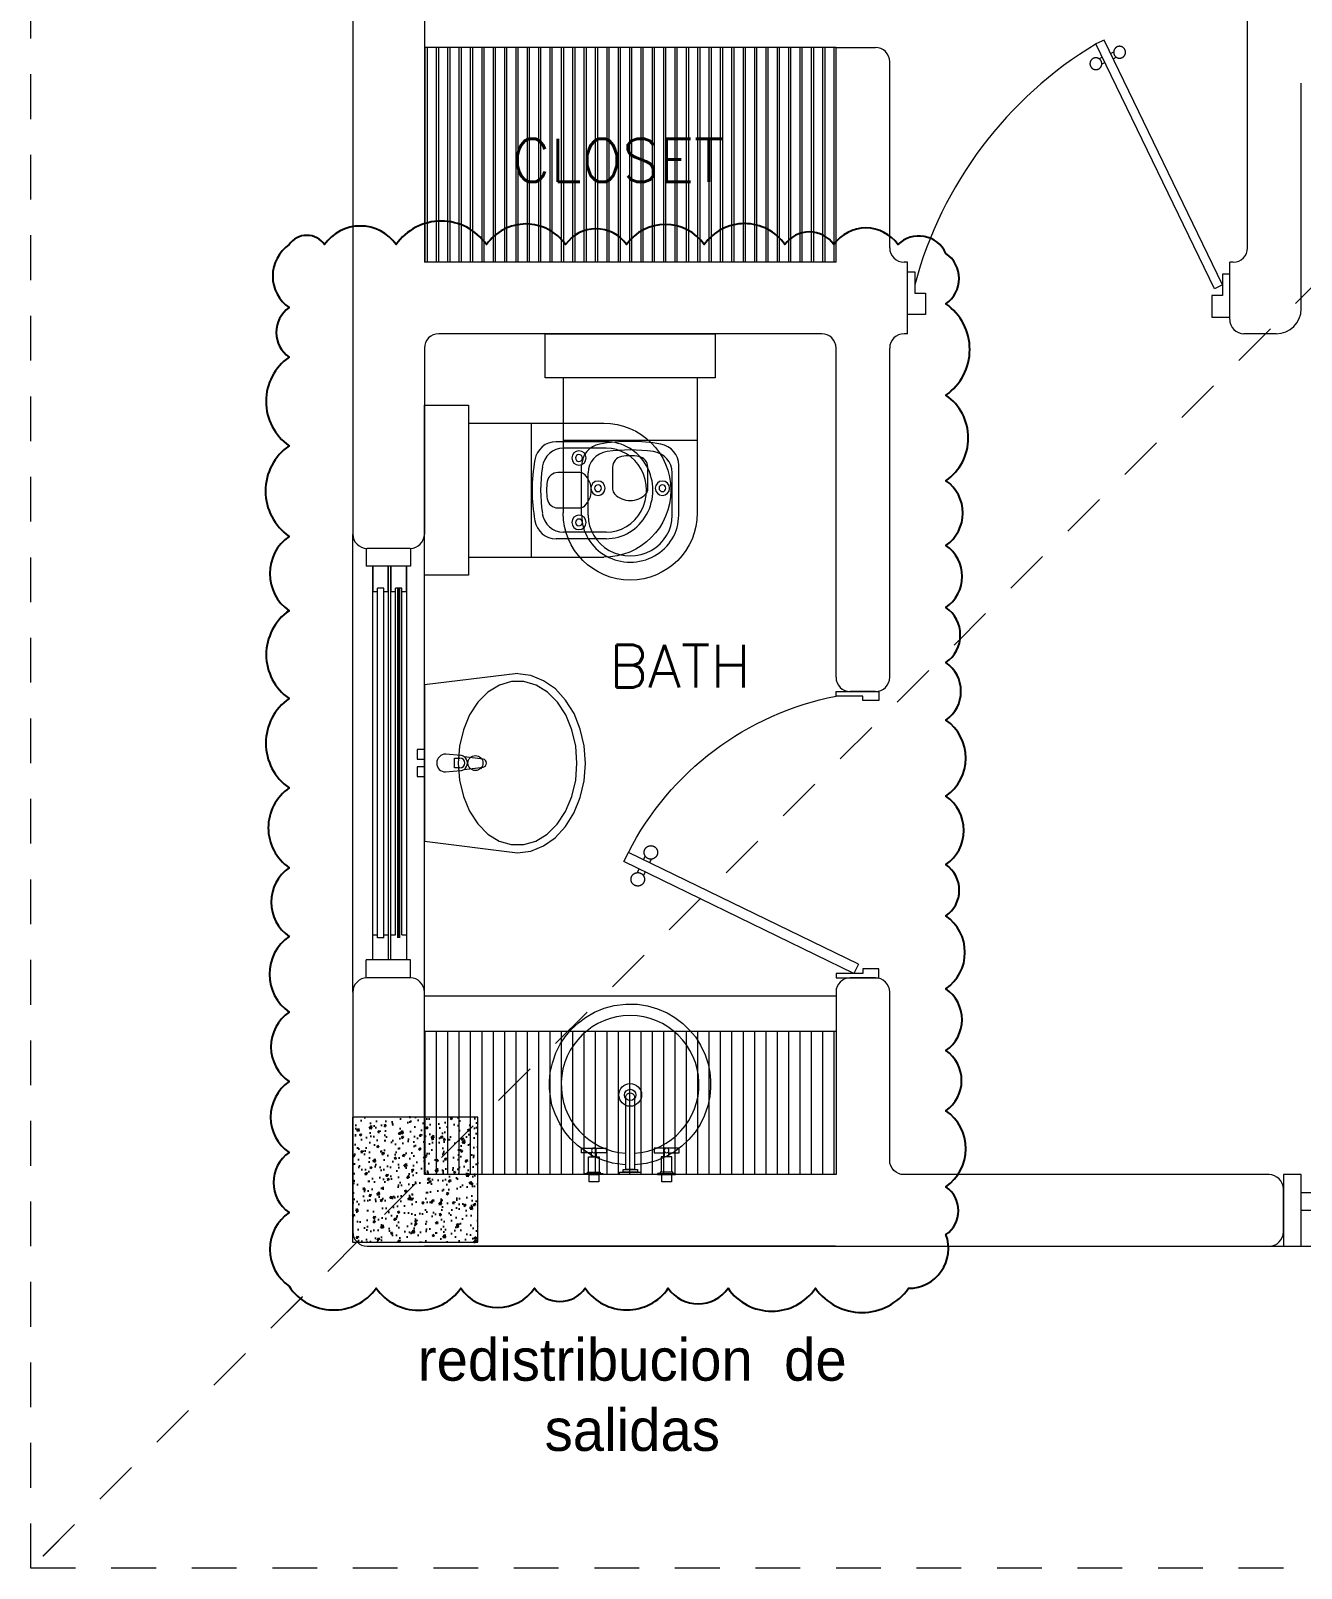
# Model space of a CAD drawing. Header units: metres. Extents: x -232 to 581, y 30 to 789.
# Drawn here: x 90.066 to 93.616, y 656.512 to 660.809 of the extents above; entities that cross this region are included whole.
import ezdxf

# ---------------------------------------------------------------- set-up
doc = ezdxf.new("R2010")
doc.units = ezdxf.units.M
doc.linetypes.add('HIDDEN2', pattern=[0.1875, 0.125, -0.0625])
for name, color, linetype, lineweight in [('A-DOOR', 35, 'Continuous', 5), ('A-WALL', 250, 'Continuous', 20), ('baños', 140, 'Continuous', 0), ('closets', 253, 'Continuous', 0), ('Columnas', 7, 'Continuous', 18), ('piscina', 131, 'Continuous', 0), ('textos', 7, 'Continuous', 0)]:
    doc.layers.add(name, color=color, linetype=linetype, lineweight=lineweight)
doc.layers.add('HATCH', color=8, linetype='Continuous')
doc.layers.add('PISO', color=7, linetype='Continuous', lineweight=5, true_color=0xe6e6e6)
doc.layers.add('Techos 1', color=7, linetype='HIDDEN2', lineweight=9, true_color=0x42391a)
doc.styles.get("Standard").update_dxf_attribs({"font": 'arial.ttf'})

# ---------------------------------------------------------------- blocks, each defined once
blk = doc.blocks.new('A$C95be60c7')
at = {"layer": 'A-DOOR'}
for p, q in [((0.4752, 0.7426), (0.4497, 0.7302)), ((0.7875, 0.1), (0.4752, 0.7426)), ((0.762, 0.0876), (0.4497, 0.7302)), ((0.4703, 0.6879), (0.4601, 0.6829)), ((0.4958, 0.7003), (0.506, 0.7052)), ((0.504, 0.6833), (0.5143, 0.6883)), ((0.4785, 0.671), (0.4683, 0.666)), ((0.762, 0.0876), (0.7875, 0.1))]:
    blk.add_line(p, q, dxfattribs=at)
for points in [[(0, 0.03), (0.025, 0.03), (0.025, 0.075), (0.0125, 0.075), (0.0125, 0.15), (0, 0.15), (0, 0.03)], [(0.8, 0.03), (0.775, 0.03), (0.775, 0.075), (0.7875, 0.075), (0.7875, 0.15), (0.8, 0.15), (0.8, 0.03)]]:
    blk.add_lwpolyline(points, dxfattribs=at)
blk.add_arc((0.8309, -0.0119), 0.8343, 117.1874, 168.8099, dxfattribs=at)
for points in [[(0.506, 0.7039), (0.506, 0.709), (0.511, 0.7177), (0.5198, 0.7227), (0.5298, 0.7227), (0.5386, 0.7177), (0.5436, 0.7089), (0.5436, 0.6989), (0.5386, 0.6901), (0.5298, 0.6851), (0.5197, 0.6851), (0.511, 0.6901), (0.506, 0.6989), (0.506, 0.7039)], [(0.4307, 0.6673), (0.4307, 0.6724), (0.4358, 0.6811), (0.4445, 0.6861), (0.4546, 0.6861), (0.4633, 0.6811), (0.4684, 0.6724), (0.4683, 0.6623), (0.4633, 0.6535), (0.4546, 0.6485), (0.4445, 0.6485), (0.4357, 0.6536), (0.4307, 0.6623), (0.4307, 0.6673)]]:
    blk.add_open_spline(points, degree=2, dxfattribs=at)
blk = doc.blocks.new('A$Cc6a1f6da')
at = {"layer": 'A-DOOR'}
for p, q in [((0.05, 0.1643), (0.2, 0.1643)), ((0.05, 0.1143), (0.05, 0.1643)), ((0.195, 0.1368), (0.195, 0.1418)), ((0.195, 0.1418), (0.63, 0.1418)), ((0.195, 0.1368), (0.63, 0.1368)), ((0.2, 0.1418), (0.2, 0.1643)), ((0.2, 0.1643), (0.6512, 0.1643)), ((0.205, 0.1466), (0.2, 0.1466)), ((0.2, 0.1368), (0.2, 0.1143)), ((0.205, 0.1321), (0.2, 0.1321)), ((0.205, 0.1466), (0.205, 0.1418)), ((0.205, 0.1466), (0.62, 0.1466)), ((0.205, 0.1321), (0.205, 0.1368)), ((0.62, 0.1321), (0.205, 0.1321)), ((0.62, 0.1466), (0.625, 0.1466)), ((0.62, 0.1466), (0.62, 0.1418)), ((0.62, 0.1321), (0.62, 0.1368)), ((0.62, 0.1321), (0.625, 0.1321)), ((0.625, 0.1418), (0.625, 0.1643)), ((0.775, 0.1643), (0.625, 0.1643)), ((0.625, 0.1368), (0.625, 0.1143)), ((0.63, 0.1368), (0.63, 0.1418)), ((0.775, 0.1643), (0.775, 0.1143)), ((0.775, 0.1143), (0.775, 0.1643)), ((1.1675, 0.1398), (1.1675, 0.1047)), ((1.1825, 0.1047), (1.1825, 0.1495)), ((1.6175, 0.1047), (1.6175, 0.1495)), ((1.6325, 0.1398), (1.6325, 0.1047)), ((2.025, 0.1643), (2.025, 0.1143)), ((2.025, 0.1643), (2.175, 0.1643)), ((2.025, 0.1143), (2.025, 0.1643)), ((2.6, 0.1643), (2.1488, 0.1643)), ((2.605, 0.1418), (2.17, 0.1418)), ((2.17, 0.1368), (2.17, 0.1418)), ((2.605, 0.1368), (2.17, 0.1368)), ((2.175, 0.1418), (2.175, 0.1643)), ((2.18, 0.1466), (2.175, 0.1466)), ((2.175, 0.1368), (2.175, 0.1143)), ((2.18, 0.1321), (2.175, 0.1321)), ((2.595, 0.1466), (2.18, 0.1466)), ((2.18, 0.1466), (2.18, 0.1418)), ((2.18, 0.1321), (2.18, 0.1368)), ((2.18, 0.1321), (2.595, 0.1321)), ((2.595, 0.1466), (2.6, 0.1466)), ((2.595, 0.1466), (2.595, 0.1418)), ((2.595, 0.1321), (2.595, 0.1368)), ((2.595, 0.1321), (2.6, 0.1321)), ((2.6, 0.1418), (2.6, 0.1643)), ((2.75, 0.1643), (2.6, 0.1643)), ((2.6, 0.1368), (2.6, 0.1143)), ((2.605, 0.1368), (2.605, 0.1418)), ((2.75, 0.1143), (2.75, 0.1643)), ((0.2, 0.1143), (0.05, 0.1143)), ((0.2, 0.1143), (0.6512, 0.1143)), ((0.4576, 0.0997), (0.6076, 0.0997)), ((0.4576, 0.0497), (0.4576, 0.0997)), ((0.6076, 0.0772), (0.6076, 0.0997)), ((0.6076, 0.0997), (1.1262, 0.0997)), ((0.625, 0.1143), (0.775, 0.1143)), ((1.1, 0.0772), (1.1, 0.0997)), ((1.25, 0.0997), (1.1, 0.0997)), ((1.25, 0.0997), (1.25, 0.0497)), ((1.25, 0.0497), (1.25, 0.0997)), ((1.55, 0.0997), (1.55, 0.0497)), ((1.55, 0.0997), (1.7, 0.0997)), ((1.55, 0.0497), (1.55, 0.0997)), ((2.1924, 0.0997), (1.6738, 0.0997)), ((1.7, 0.0772), (1.7, 0.0997)), ((2.175, 0.1143), (2.025, 0.1143)), ((2.6, 0.1143), (2.1488, 0.1143)), ((2.1924, 0.0772), (2.1924, 0.0997)), ((2.3424, 0.0997), (2.1924, 0.0997)), ((2.3424, 0.0497), (2.3424, 0.0997)), ((2.6, 0.1143), (2.75, 0.1143)), ((0.6076, 0.0497), (0.4576, 0.0497)), ((0.6026, 0.0722), (0.6026, 0.0772)), ((0.6026, 0.0772), (1.105, 0.0772)), ((0.6026, 0.0722), (1.105, 0.0722)), ((0.6126, 0.082), (0.6076, 0.082)), ((0.6076, 0.0722), (0.6076, 0.0497)), ((0.6126, 0.0675), (0.6076, 0.0675)), ((0.6076, 0.0497), (1.1262, 0.0497)), ((0.6126, 0.082), (0.6126, 0.0772)), ((0.6126, 0.082), (1.095, 0.082)), ((0.6126, 0.0675), (0.6126, 0.0722)), ((1.095, 0.0675), (0.6126, 0.0675)), ((1.095, 0.082), (1.1, 0.082)), ((1.095, 0.082), (1.095, 0.0772)), ((1.095, 0.0675), (1.095, 0.0722)), ((1.095, 0.0675), (1.1, 0.0675)), ((1.1, 0.0722), (1.1, 0.0497)), ((1.1, 0.0497), (1.25, 0.0497)), ((1.105, 0.0722), (1.105, 0.0772)), ((1.1675, 0.0097), (1.1675, 0.0447)), ((1.1825, 0.0447), (1.1825, 0)), ((1.7, 0.0497), (1.55, 0.0497)), ((1.6175, 0.0447), (1.6175, 0)), ((1.6325, 0.0097), (1.6325, 0.0447)), ((2.1924, 0.0497), (1.6738, 0.0497)), ((2.1974, 0.0772), (1.695, 0.0772)), ((1.695, 0.0722), (1.695, 0.0772)), ((2.13, 0.0722), (1.695, 0.0722)), ((1.705, 0.082), (1.7, 0.082)), ((1.7, 0.0722), (1.7, 0.0497)), ((1.705, 0.0675), (1.7, 0.0675)), ((2.1874, 0.082), (1.705, 0.082)), ((1.705, 0.082), (1.705, 0.0772)), ((1.705, 0.0675), (1.705, 0.0722)), ((1.705, 0.0675), (2.1874, 0.0675)), ((2.1874, 0.082), (2.1924, 0.082)), ((2.1874, 0.082), (2.1874, 0.0772)), ((2.1874, 0.0675), (2.1874, 0.0722)), ((2.1874, 0.0675), (2.1924, 0.0675)), ((2.1924, 0.0722), (2.1924, 0.0497)), ((2.1924, 0.0497), (2.3424, 0.0497)), ((2.1974, 0.0722), (2.1974, 0.0772))]:
    blk.add_line(p, q, dxfattribs=at)
for points in [[(0.05, 0.2143), (0, 0.2143), (0, 0.0143), (0.05, 0.0143)], [(2.75, 0.2143), (2.8, 0.2143), (2.8, 0.0143), (2.75, 0.0143)], [(1.1825, 0.1495), (1.1825, 0.1398), (1.0852, 0.1398), (1.0852, 0.1495)], [(1.6175, 0.1495), (1.6175, 0.1398), (1.7148, 0.1398), (1.7148, 0.1495)], [(1.1997, 0.0997), (1.1503, 0.0997), (1.1503, 0.1047), (1.1997, 0.1047)], [(1.6003, 0.0997), (1.6497, 0.0997), (1.6497, 0.1047), (1.6003, 0.1047)], [(1.1997, 0.0497), (1.1503, 0.0497), (1.1503, 0.0447), (1.1997, 0.0447)], [(1.6003, 0.0497), (1.6497, 0.0497), (1.6497, 0.0447), (1.6003, 0.0447)], [(1.1825, 0), (1.1825, 0.0096), (1.0852, 0.0096), (1.0852, 0)], [(1.6175, 0), (1.6175, 0.0096), (1.7148, 0.0096), (1.7148, 0)]]:
    blk.add_lwpolyline(points, close=True, dxfattribs=at)
at = {"layer": 'PISO'}
blk.add_line((0.05, 0.0143), (2.75, 0.0143), dxfattribs=at)
blk = doc.blocks.new('P90')
at = {"layer": 'A-DOOR'}
for p, q in [((-0.0476, -0.8576), (0.6364, -0.5264)), ((-0.0368, -0.88), (0.6473, -0.5489)), ((0.5843, -0.5517), (0.58, -0.5427)), ((0.5992, -0.5445), (0.5949, -0.5355)), ((0.6473, -0.5489), (0.6364, -0.5264)), ((0.5952, -0.5741), (0.5995, -0.5831)), ((0.6101, -0.5669), (0.6144, -0.5759)), ((-0.0368, -0.88), (-0.0476, -0.8576))]:
    blk.add_line(p, q, dxfattribs=at)
for points in [[(-0.06, -0.02), (-0.06, -0.05), (-0.12, -0.05), (-0.12, 0), (0, 0), (0, -0.02)], [(-0.0668, -0.88), (-0.0668, -0.85), (-0.1268, -0.85), (-0.1268, -0.9), (-0.0068, -0.9), (-0.0068, -0.88)]]:
    blk.add_lwpolyline(points, close=True, dxfattribs=at)
blk.add_arc((-0.3259, -1.105), 1.1228, 31.0139, 75.0797, dxfattribs=at)
for points in [[(0.5812, -0.5096), (0.5857, -0.5096), (0.5933, -0.5141), (0.5977, -0.5218), (0.5977, -0.5306), (0.5933, -0.5383), (0.5856, -0.5427), (0.5767, -0.5427), (0.5691, -0.5383), (0.5647, -0.5306), (0.5647, -0.5217), (0.5691, -0.514), (0.5768, -0.5096), (0.5812, -0.5096)], [(0.6133, -0.5758), (0.6177, -0.5758), (0.6254, -0.5803), (0.6298, -0.5879), (0.6298, -0.5968), (0.6253, -0.6045), (0.6176, -0.6089), (0.6088, -0.6089), (0.6011, -0.6044), (0.5967, -0.5967), (0.5967, -0.5879), (0.6011, -0.5802), (0.6088, -0.5758), (0.6133, -0.5758)]]:
    blk.add_open_spline(points, degree=2, dxfattribs=at)
blk = doc.blocks.new('A$Cbbaa2d29')
at = {"layer": 'baños'}
for p, q in [((0.0499, 0.1234), (0.0499, 0.5009)), ((0.1017, 0.5075), (0.1017, 0.3676)), ((0.1199, 0.5075), (0.1199, 0.3887)), ((0.3549, 0.5075), (0.3549, 0.3887)), ((0.373, 0.5075), (0.373, 0.3676)), ((0.4249, 0.1234), (0.4249, 0.5009)), ((0.1881, 0.3727), (0.1881, 0.434)), ((0.2866, 0.434), (0.2866, 0.3727)), ((0.4249, 0.2984), (0.0499, 0.2984))]:
    blk.add_line(p, q, dxfattribs=at)
blk.add_lwpolyline([(0, 0.1234), (0, 0), (0.4747, 0), (0.4747, 0.1234)], close=True, dxfattribs=at)
for centre, radius in [((0.1474, 0.4318), 0.0201), ((0.1474, 0.4318), 0.00947), ((0.3274, 0.4318), 0.0201), ((0.3274, 0.4318), 0.00947)]:
    blk.add_circle(centre, radius, dxfattribs=at)
blk.add_arc((0.2374, 0.5009), 0.1875, 0, 180, dxfattribs=at)
at = {"layer": 'baños', "extrusion": (0, 0, -1)}
for centre, major_axis, ratio, start_param, end_param in [((0.2374, 0.5075), (-0.1356, 0), 0.964958, 0, 3.141593), ((0.2374, 0.5075), (-0.1175, 0), 0.964958, 0, 3.141593), ((0.2084, 0.434), (-0.0203, 0), 0.98668, 0, 0.757183), ((0.2374, 0.407), (0.0601, 0), 0.98668, 3.898776, 5.526002), ((0.2663, 0.434), (0.0203, 0), 0.98668, -0.757183, 0), ((0.182, 0.3887), (0.0622, 0), 0.964958, 1.721071, 3.141593), ((0.2927, 0.3887), (-0.0622, 0), 0.964958, 3.141593, 4.562115), ((0.1639, 0.3676), (0.0622, 0), 0.964958, 1.761771, 3.141593), ((0.2185, 0.3727), (0.0304, 0), 0.98668, 1.75053, 3.141593), ((0.2562, 0.3727), (0.0304, 0), 0.98668, 0, 1.391062), ((0.3108, 0.3676), (0.0622, 0), 0.964958, 0, 1.379822), ((0.2374, 0.7342), (0.4491, 0), 0.964958, 1.379822, 1.761771), ((0.2374, 0.7413), (-0.4317, 0), 0.964958, 4.562115, 4.862663), ((0.2374, 0.4749), (0.1357, 0), 0.98668, 1.391062, 1.75053)]:
    blk.add_ellipse(centre, major_axis=major_axis, ratio=ratio, start_param=start_param, end_param=end_param, dxfattribs=at)
blk = doc.blocks.new('Basin 22')
at = {"layer": 'baños'}
for p, q in [((-218.5, 0), (-250.6, -260.4)), ((218.5, 0), (-218.5, 0)), ((-10.5, 20), (-37.5, 20)), ((-37.5, 20), (-37.5, 0)), ((-37.5, 0), (-10.5, 0)), ((-10.5, 0), (-10.5, 20)), ((37.5, 20), (10.5, 20)), ((10.5, 20), (10.5, 0)), ((10.5, 0), (37.5, 0)), ((37.5, 0), (37.5, 20)), ((250, -260.4), (218.5, 0)), ((-218.4, -0.4), (-218.5, -0.4)), ((-218.4, -0.4), (-218.5, -0.4)), ((218.5, -0.4), (218.4, -0.4)), ((218.5, -0.4), (218.4, -0.4)), ((-25, -59.4), (-21, -101.4)), ((-13.6, -99.2), (-13.6, -84.3)), ((-13.6, -84.3), (13.6, -84.3)), ((13.6, -84.3), (13.6, -99.2)), ((21, -101.4), (25, -59.4)), ((-134.7, -126.2), (-170.3, -149.4)), ((-93.2, -108.9), (-134.7, -126.2)), ((-47.6, -98.2), (-93.2, -108.9)), ((0, -94.6), (-47.6, -98.2)), ((-17.7, -110.9), (-11.1, -163.8)), ((47.6, -98.2), (0, -94.6)), ((11.1, -163.8), (17.7, -110.9)), ((93.2, -108.9), (47.6, -98.2)), ((134.7, -126.2), (93.2, -108.9)), ((170.3, -149.4), (134.7, -126.2)), ((-170.3, -149.4), (-198.5, -177.5)), ((198.5, -177.5), (170.3, -149.4)), ((-218, -209.2), (-227.9, -243.1)), ((-198.5, -177.5), (-218, -209.2)), ((218, -209.2), (198.5, -177.5)), ((227.9, -243.1), (218, -209.2)), ((-227.9, -243.1), (-227.9, -277.8)), ((227.9, -277.8), (227.9, -243.1)), ((-250.6, -260.4), (-245.8, -297.4)), ((-245.8, -297.4), (-231.6, -333)), ((-227.9, -277.8), (-218, -311.7)), ((218, -311.7), (227.9, -277.8)), ((230.4, -333), (244.6, -297.4)), ((244.6, -297.4), (249.4, -260.4)), ((-231.6, -333), (-208.5, -365.7)), ((-218, -311.7), (-198.5, -343.4)), ((-198.5, -343.4), (-170.3, -371.4)), ((170.3, -371.4), (198.5, -343.4)), ((198.5, -343.4), (218, -311.7)), ((207.3, -365.7), (230.4, -333)), ((-208.5, -365.7), (-177.4, -394.5)), ((-170.3, -371.4), (-134.7, -394.6)), ((134.7, -394.6), (170.3, -371.4)), ((176.2, -394.5), (207.3, -365.7)), ((-177.4, -394.5), (-139.5, -418.1)), ((-139.5, -418.1), (-96.3, -435.6)), ((-134.7, -394.6), (-93.2, -412)), ((-93.2, -412), (-47.6, -422.7)), ((-47.6, -422.7), (0, -426.3)), ((0, -426.3), (47.6, -422.7)), ((47.6, -422.7), (93.2, -412)), ((93.2, -412), (134.7, -394.6)), ((95.1, -435.6), (138.3, -418.1)), ((138.3, -418.1), (176.2, -394.5)), ((-96.3, -435.6), (-49.4, -446.4)), ((-49.4, -446.4), (-0.6, -450)), ((-0.6, -450), (48.2, -446.4)), ((48.2, -446.4), (95.1, -435.6))]:
    blk.add_line(p, q, dxfattribs=at)
blk.add_circle((0, -142.6), 21, dxfattribs=at)
for centre, radius, start, end in [((0, -59.4), 25, 0, 180), ((0, -99.5), 21.1, 185.1696, 212.771), ((0, -99.5), 21.1, 212.771, 327.229), ((0, -99.2), 13.6, 180, 0), ((0, -99.5), 21.1, 327.229, 354.8304), ((0, -162.4), 11.2, 187.1389, 352.8611)]:
    blk.add_arc(centre, radius, start, end, dxfattribs=at)
blk = doc.blocks.new('27.11.2025 LN09 1ER NIVEL')
at = {"layer": 'closets', "true_color": 0x000000, "transparency": 33554687}
h = blk.add_hatch(dxfattribs=at)
h.set_pattern_fill('LINE', color=18, scale=0.01, angle=90)
h.set_pattern_definition([(90, (62.180153, 290.310115), (-0.03175, 2e-18), [])])
h.paths.add_polyline_path([(167.9833, 94.5941), (169.1338, 94.5941), (169.1338, 93.9941), (167.9833, 93.9941)])
h = blk.add_hatch(dxfattribs=at)
h.set_pattern_fill('LINE', color=18, scale=0.01, angle=90)
h.set_pattern_definition([(90, (62.180153, 287.560115), (-0.03175, 2e-18), [])])
h.paths.add_polyline_path([(167.9833, 91.8441), (169.1338, 91.8441), (169.134, 91.4441), (167.9835, 91.4441)])
at = {"layer": 'A-DOOR', "color": 18, "true_color": 0x000000}
for p, q in [((167.8213, 93.1941), (167.8213, 93.1441)), ((167.9453, 93.1941), (167.9453, 93.1441)), ((167.9453, 93.1441), (167.8213, 93.1441)), ((167.8397, 92.0441), (167.8397, 93.1441)), ((167.8827, 93.1441), (167.8827, 92.0441)), ((167.8903, 92.0441), (167.8903, 93.1441)), ((167.9333, 93.1441), (167.9333, 92.0441)), ((167.8525, 92.1054), (167.8525, 93.0828)), ((167.8699, 93.0828), (167.8525, 93.0828)), ((167.8699, 92.1054), (167.8699, 93.0828)), ((167.9031, 92.1141), (167.9031, 93.0828)), ((167.9205, 93.0828), (167.9031, 93.0828)), ((167.9205, 92.1141), (167.9205, 93.0828)), ((167.8699, 92.1054), (167.8525, 92.1054)), ((167.9453, 92.0441), (167.8213, 92.0441)), ((167.8213, 91.9941), (167.8213, 92.0441)), ((167.9453, 91.9941), (167.9453, 92.0441))]:
    blk.add_line(p, q, dxfattribs=at)
for points in [[(167.8699, 93.0741), (167.8827, 93.0741), (167.8827, 93.1441), (167.8397, 93.1441), (167.8397, 93.0741), (167.8525, 93.0741)], [(167.9205, 93.0741), (167.9333, 93.0741), (167.9333, 93.1441), (167.8903, 93.1441), (167.8903, 93.0741), (167.9031, 93.0741)], [(167.8699, 92.1141), (167.8827, 92.1141), (167.8827, 92.0441), (167.8397, 92.0441), (167.8397, 92.1141), (167.8525, 92.1141)], [(167.9205, 92.1141), (167.9333, 92.1141), (167.9333, 92.0441), (167.8903, 92.0441), (167.8903, 92.1141), (167.9031, 92.1141)]]:
    blk.add_lwpolyline(points, dxfattribs=at)
at = {"layer": 'A-WALL', "color": 18, "true_color": 0x000000}
for p, q in [((167.7838, 95.6548), (167.7838, 93.2341)), ((167.9838, 95.6548), (167.9838, 93.9941)), ((170.2838, 94.0341), (170.2838, 95.6141)), ((169.1338, 93.9941), (169.1338, 94.5941)), ((169.1338, 94.5941), (169.2438, 94.5941)), ((169.2838, 94.0341), (169.2838, 94.5541)), ((170.4338, 93.8641), (170.4338, 94.4941)), ((169.1338, 93.9941), (167.9838, 93.9941)), ((169.3338, 93.9941), (169.3238, 93.9941)), ((169.3338, 93.7941), (169.3338, 93.9941)), ((170.2438, 93.9941), (170.2338, 93.9941)), ((170.2338, 93.8341), (170.2338, 93.9941)), ((169.0938, 93.7941), (168.0238, 93.7941)), ((169.3338, 93.7941), (169.3238, 93.7941)), ((170.3638, 93.7941), (170.2738, 93.7941)), ((167.9838, 93.7541), (167.9838, 93.2341)), ((169.1338, 92.8341), (169.1338, 93.7541)), ((169.2838, 92.8341), (169.2838, 93.7541)), ((167.7838, 91.9541), (167.7838, 93.2341)), ((167.9838, 91.9541), (167.9838, 93.2341)), ((167.9438, 93.1941), (167.8238, 93.1941)), ((169.2438, 92.7941), (169.1738, 92.7941)), ((167.9438, 91.9941), (167.8238, 91.9941))]:
    blk.add_line(p, q, dxfattribs=at)
blk.add_lwpolyline([(167.7838, 91.9541), (167.7838, 91.2841, 0.414213), (167.8238, 91.2441), (170.3438, 91.2441, 0.414213), (170.3838, 91.2841), (170.3838, 91.4041, 0.414214), (170.3438, 91.4441), (169.3238, 91.4441, -0.414214), (169.2838, 91.4841), (169.2838, 91.9541, 0.414214), (169.2438, 91.9941), (169.1738, 91.9941, 0.414214), (169.1338, 91.9541), (169.1338, 91.4441), (167.9838, 91.4441), (167.9838, 91.9541)], format="xyb", dxfattribs=at)
blk.add_lwpolyline([(169.1324, 91.2441), (167.9838, 91.2441)], dxfattribs=at)
for centre, radius, start, end in [((169.2438, 94.5541), 0.04, 0, 90), ((169.3238, 94.0341), 0.04, 180, 270), ((170.2438, 94.0341), 0.04, 270, 360), ((170.3638, 93.8641), 0.07, 270, 0), ((170.2738, 93.8341), 0.04, 180, 270), ((168.0238, 93.7541), 0.04, 90, 180), ((169.0938, 93.7541), 0.04, 0, 90), ((169.3238, 93.7541), 0.04, 90, 180), ((167.8238, 93.2341), 0.04, 180, 270), ((167.9438, 93.2341), 0.04, 270, 0), ((169.1738, 92.8341), 0.04, 180, 270), ((169.2438, 92.8341), 0.04, 270, 0), ((167.8238, 91.9541), 0.04, 90, 180), ((167.9438, 91.9541), 0.04, 0, 90)]:
    blk.add_arc(centre, radius, start, end, dxfattribs=at)
at = {"layer": 'closets', "color": 18, "true_color": 0x000000, "transparency": 33554687}
for p, q in [((169.1338, 94.5941), (167.9838, 94.5941)), ((169.1338, 91.8441), (167.9838, 91.8441))]:
    blk.add_line(p, q, dxfattribs=at)
at = {"layer": 'piscina', "color": 18, "true_color": 0x000000, "const_width": 0.01}
blk.add_lwpolyline([(167.9118, 93.0828), (167.9118, 92.1054)], dxfattribs=at)
at = {"layer": 'PISO', "color": 18, "true_color": 0x000000}
blk.add_line((170.3438, 91.2441), (170.3828, 91.2441), dxfattribs=at)
at = {"layer": 'Techos 1', "color": 18, "true_color": 0x000000}
for p, q in [((166.8838, 90.344), (166.8838, 98.544)), ((170.9838, 94.4441), (166.8838, 90.344)), ((176.6838, 90.3441), (166.8838, 90.344))]:
    blk.add_line(p, q, dxfattribs=at)
at = {"color": 18, "true_color": 0x000000}
blk.add_blockref('A$Cc6a1f6da', (170.3838, 91.2298), dxfattribs=at)
at = {"layer": 'A-DOOR', "color": 18, "true_color": 0x000000, "rotation": 90}
blk.add_blockref('P90', (169.3338, 93.9675), dxfattribs=at)
at = {"layer": 'A-DOOR', "color": 18, "true_color": 0x000000, "xscale": -1.000000000000002, "rotation": 90}
blk.add_blockref('A$C95be60c7', (169.2838, 92.7941), dxfattribs=at)
at = {"layer": 'baños', "color": 18, "true_color": 0x000000, "xscale": -1, "rotation": 270}
blk.add_blockref('A$Cbbaa2d29', (167.9838, 93.1194), dxfattribs=at)
at = {"layer": 'baños', "color": 18, "true_color": 0x000000, "xscale": 0.001000000000057999, "yscale": 0.001000000000057999, "rotation": 89.94782240616065}
blk.add_blockref('Basin 22', (167.9837, 92.5944), dxfattribs=at)
at = {"layer": 'textos', "color": 18, "true_color": 0x000000, "char_height": 0.15, "width": 3.404877, "attachment_point": 9}
for s, insert in [('\\pxqc;{\\Fromans|c0;\\H0.8x;CLOSET\\H1.25x; }', (170.2262, 94.2185)), ('\\pxqc;{\\Fromans|c0;\\H0.8x;BATH}', (170.4006, 92.805))]:
    blk.add_mtext(s, dxfattribs=dict(at, insert=insert))
blk = doc.blocks.new('A$Ccb23abde')
at = {"layer": 'baños'}
for p, q in [((0.06, 0.2282), (0.01, 0.2282)), ((0.01, 0.2282), (0.01, 0.2247)), ((0.01, 0.2247), (0.0175, 0.2247)), ((0.0175, 0.2247), (0.0175, 0.2212)), ((0.0525, 0.2247), (0.0175, 0.2247)), ((0.0175, 0.2212), (0.02, 0.2212)), ((0.02, 0.2212), (0.02, 0.1782)), ((0.02, 0.2212), (0.05, 0.2212)), ((0.0485, 0.2482), (0.0215, 0.2482)), ((0.0215, 0.2482), (0.0215, 0.2282)), ((0.0215, 0.2282), (0.0485, 0.2282)), ((0.0485, 0.2282), (0.0485, 0.2482)), ((0.05, 0.1782), (0.05, 0.2212)), ((0.05, 0.2212), (0.0525, 0.2212)), ((0.0525, 0.2212), (0.0525, 0.2247)), ((0.0525, 0.2247), (0.06, 0.2247)), ((0.06, 0.2247), (0.06, 0.2282)), ((0.1665, 0.2282), (0.1065, 0.2282)), ((0.1065, 0.2282), (0.1065, 0.2212)), ((0.1065, 0.2212), (0.1665, 0.2212)), ((0.1565, 0.2212), (0.1165, 0.2212)), ((0.1165, 0.2212), (0.1165, 0.2142)), ((0.1565, 0.2142), (0.1565, 0.2212)), ((0.1665, 0.2212), (0.1665, 0.2282)), ((0.213, 0.2282), (0.263, 0.2282)), ((0.213, 0.2247), (0.213, 0.2282)), ((0.2205, 0.2247), (0.213, 0.2247)), ((0.2205, 0.2212), (0.2205, 0.2247)), ((0.2205, 0.2247), (0.2555, 0.2247)), ((0.223, 0.2212), (0.2205, 0.2212)), ((0.223, 0.1782), (0.223, 0.2212)), ((0.253, 0.2212), (0.223, 0.2212)), ((0.2515, 0.2482), (0.2245, 0.2482)), ((0.2245, 0.2482), (0.2245, 0.2282)), ((0.2245, 0.2282), (0.2515, 0.2282)), ((0.2515, 0.2282), (0.2515, 0.2482)), ((0.253, 0.2212), (0.253, 0.1782)), ((0.2555, 0.2212), (0.253, 0.2212)), ((0.2555, 0.2247), (0.2555, 0.2212)), ((0.263, 0.2247), (0.2555, 0.2247)), ((0.263, 0.2282), (0.263, 0.2247)), ((0.02, 0.1782), (0.0285, 0.1782)), ((0.0285, 0.1782), (0.0285, 0.1672)), ((0.0285, 0.1782), (0.0415, 0.1782)), ((0.0415, 0.1672), (0.0415, 0.1782)), ((0.0415, 0.1782), (0.05, 0.1782)), ((0.1165, 0.2142), (0.1565, 0.2142)), ((0.1485, 0.2142), (0.1245, 0.2142)), ((0.1245, 0.2142), (0.1245, 0.0091)), ((0.1485, 0.0091), (0.1485, 0.2142)), ((0.2315, 0.1782), (0.223, 0.1782)), ((0.2315, 0.1672), (0.2315, 0.1782)), ((0.2445, 0.1782), (0.2315, 0.1782)), ((0.2445, 0.1782), (0.2445, 0.1672)), ((0.253, 0.1782), (0.2445, 0.1782)), ((0.0285, 0.1672), (0, 0.1672)), ((0, 0.1672), (0, 0.1542)), ((0, 0.1542), (0.07, 0.1542)), ((0.0285, 0.1672), (0.0304, 0.1653)), ((0.0415, 0.1672), (0.0396, 0.1653)), ((0.07, 0.1672), (0.0415, 0.1672)), ((0.07, 0.1542), (0.07, 0.1672)), ((0.203, 0.1672), (0.2315, 0.1672)), ((0.203, 0.1542), (0.203, 0.1672)), ((0.273, 0.1542), (0.203, 0.1542)), ((0.2315, 0.1672), (0.2334, 0.1653)), ((0.2445, 0.1672), (0.2426, 0.1653)), ((0.2445, 0.1672), (0.273, 0.1672)), ((0.273, 0.1672), (0.273, 0.1542))]:
    blk.add_line(p, q, dxfattribs=at)
for centre, major_axis, start_param, end_param in [((0.035, 0.1607), (0.0046, 0.0046), 5.497787, 11.780972), ((0.238, 0.1607), (-0.0046, 0.0046), 3.926991, 10.210176), ((0.1365, 0.0125), (-0.00881, 0.00881), 1.057396, 3.654969)]:
    blk.add_ellipse(centre, major_axis=major_axis, ratio=1, start_param=start_param, end_param=end_param, dxfattribs=at)
blk = doc.blocks.new('20.03.2026 LN 09 PRIMER NIVEL ARQ')
at = {"layer": 'closets', "transparency": 33554687}
h = blk.add_hatch(dxfattribs=at)
h.set_pattern_fill('LINE', color=1, scale=0.01, angle=90)
h.set_pattern_definition([(90, (-118.43962, 136.57283), (-0.03175, 2e-18), [])])
h.paths.add_polyline_path([(-12.6365, -59.1432), (-11.486, -59.1432), (-11.486, -59.7432), (-12.6365, -59.7432)])
at = {"layer": 'HATCH'}
h = blk.add_hatch(dxfattribs=at)
h.set_pattern_fill('AR-CONC', color=1, scale=0.00032)
h.set_pattern_definition([(50, (109.59505, -7.243447), (0.058299094, -0.005100507), [0.006096, -0.067056]), (355, (109.59505, -7.24345), (-0.011277895, 0.06113819), [0.0048768, -0.053644987]), (100.451445, (109.59991, -7.24387), (0.0470212, 0.05603768), [0.005180803, -0.056988878]), (46.1842, (109.59505, -7.22719), (0.086745293, -0.013453545), [0.009144, -0.100584]), (96.63556, (109.60228, -7.22831), (0.075969323, 0.07917636), [0.00777121, -0.085483395]), (351.18415, (109.59505, -7.22719), (0.07596932, 0.07917636), [0.00731519, -0.080467114]), (21, (109.60318, -7.231255), (0.048516605, -0.032724863), [0.006096, -0.067056]), (326, (109.60318, -7.231255), (0.01977665, 0.05894015), [0.0048768, -0.0536448]), (71.451445, (109.607223, -7.23398), (0.068293254, 0.026215286), [0.005180803, -0.05698878]), (37.5, (109.595052, -7.243447), (0.000988353, 0.0270576124), [0, -0.05299456, 0, -0.0544576, 0, -0.053848]), (7.5, (109.595052, -7.243447), (0.021382292, 0.032057784), [0, -0.03104896, 0, -0.05177536, 0, -0.0205232]), (327.5, (109.576927, -7.243447), (0.0433889905, -0.001833198), [0, -0.02032, 0, -0.0633984, 0, -0.0841248]), (317.5, (109.5688, -7.243447), (0.047401338, 0.008136477), [0, -0.026416, 0, -0.04210304, 0, -0.0597408])])
h.paths.add_polyline_path([(-12.8367, -62.4822), (-12.4867, -62.4822), (-12.4867, -62.1322), (-12.8367, -62.1322)])
at = {"layer": 'A-DOOR', "color": 1}
for p, q in [((-12.7985, -60.5432), (-12.7985, -60.5932)), ((-12.6745, -60.5432), (-12.6745, -60.5932)), ((-12.6745, -60.5932), (-12.7985, -60.5932)), ((-12.7801, -61.6932), (-12.7801, -60.5932)), ((-12.7371, -60.5932), (-12.7371, -61.6932)), ((-12.7295, -61.6932), (-12.7295, -60.5932)), ((-12.6865, -60.5932), (-12.6865, -61.6932)), ((-12.7673, -61.6319), (-12.7673, -60.6545)), ((-12.7499, -60.6545), (-12.7673, -60.6545)), ((-12.7499, -61.6319), (-12.7499, -60.6545)), ((-12.7167, -61.6232), (-12.7167, -60.6545)), ((-12.6993, -60.6545), (-12.7167, -60.6545)), ((-12.6993, -61.6232), (-12.6993, -60.6545)), ((-12.7499, -61.6319), (-12.7673, -61.6319)), ((-12.6745, -61.6932), (-12.7985, -61.6932)), ((-12.7985, -61.7432), (-12.7985, -61.6932)), ((-12.6745, -61.7432), (-12.6745, -61.6932))]:
    blk.add_line(p, q, dxfattribs=at)
for points in [[(-12.7499, -60.6632), (-12.7371, -60.6632), (-12.7371, -60.5932), (-12.7801, -60.5932), (-12.7801, -60.6632), (-12.7673, -60.6632)], [(-12.6993, -60.6632), (-12.6865, -60.6632), (-12.6865, -60.5932), (-12.7295, -60.5932), (-12.7295, -60.6632), (-12.7167, -60.6632)], [(-12.7499, -61.6232), (-12.7371, -61.6232), (-12.7371, -61.6932), (-12.7801, -61.6932), (-12.7801, -61.6232), (-12.7673, -61.6232)], [(-12.6993, -61.6232), (-12.6865, -61.6232), (-12.6865, -61.6932), (-12.7295, -61.6932), (-12.7295, -61.6232), (-12.7167, -61.6232)]]:
    blk.add_lwpolyline(points, dxfattribs=at)
at = {"layer": 'A-WALL', "color": 1}
for p, q in [((-12.836, -58.0825), (-12.836, -60.5032)), ((-12.636, -58.0825), (-12.636, -59.7432)), ((-10.336, -59.7032), (-10.336, -58.1232)), ((-11.486, -59.7432), (-11.486, -59.1432)), ((-11.486, -59.1432), (-11.376, -59.1432)), ((-11.336, -59.7032), (-11.336, -59.1832)), ((-11.486, -59.7432), (-12.636, -59.7432)), ((-11.286, -59.7432), (-11.296, -59.7432)), ((-11.286, -59.9432), (-11.286, -59.7432)), ((-10.376, -59.7432), (-10.386, -59.7432)), ((-10.386, -59.9032), (-10.386, -59.7432)), ((-12.636, -59.9832), (-12.636, -60.5032)), ((-11.526, -59.9432), (-12.596, -59.9432)), ((-11.486, -60.9032), (-11.486, -59.9832)), ((-11.336, -60.9032), (-11.336, -59.9832)), ((-11.286, -59.9432), (-11.296, -59.9432)), ((-10.256, -59.9432), (-10.346, -59.9432)), ((-12.836, -61.7832), (-12.836, -60.5032)), ((-12.636, -61.7832), (-12.636, -60.5032)), ((-12.676, -60.5432), (-12.796, -60.5432)), ((-11.376, -60.9432), (-11.446, -60.9432)), ((-12.676, -61.7432), (-12.796, -61.7432))]:
    blk.add_line(p, q, dxfattribs=at)
blk.add_lwpolyline([(-12.836, -61.7832), (-12.836, -62.4532, 0.414213), (-12.796, -62.4932), (-10.276, -62.4932, 0.414213), (-10.236, -62.4532), (-10.236, -62.3332, 0.414214), (-10.276, -62.2932), (-11.296, -62.2932, -0.414214), (-11.336, -62.2532), (-11.336, -61.7832, 0.414214), (-11.376, -61.7432), (-11.446, -61.7432, 0.414214), (-11.486, -61.7832), (-11.486, -62.2932), (-12.4867, -62.2932)], format="xyb", dxfattribs=at)
for points in [[(-12.636, -62.1322), (-12.636, -61.7832)], [(-11.4874, -62.4932), (-12.636, -62.4932)]]:
    blk.add_lwpolyline(points, dxfattribs=at)
for centre, radius, start, end in [((-11.376, -59.1832), 0.04, 0, 90), ((-11.296, -59.7032), 0.04, 180, 270), ((-10.376, -59.7032), 0.04, 270, 360), ((-10.256, -59.8732), 0.07, 270, 0), ((-10.346, -59.9032), 0.04, 180, 270), ((-12.596, -59.9832), 0.04, 90, 180), ((-11.526, -59.9832), 0.04, 0, 90), ((-11.296, -59.9832), 0.04, 90, 180), ((-12.796, -60.5032), 0.04, 180, 270), ((-12.676, -60.5032), 0.04, 270, 0), ((-11.446, -60.9032), 0.04, 180, 270), ((-11.376, -60.9032), 0.04, 270, 0), ((-12.796, -61.7832), 0.04, 90, 180), ((-12.676, -61.7832), 0.04, 0, 90)]:
    blk.add_arc(centre, radius, start, end, dxfattribs=at)
at = {"layer": 'baños', "color": 1}
blk.add_line((-12.636, -61.7932), (-11.486, -61.7932), dxfattribs=at)
blk.add_lwpolyline([(-12.073, -62.2655), (-12.0822, -62.2653), (-12.1105, -62.261), (-12.1379, -62.253), (-12.1651, -62.2412), (-12.1864, -62.2281), (-12.2085, -62.2118), (-12.2275, -62.1933), (-12.2439, -62.1741), (-12.2578, -62.1516), (-12.271, -62.1237), (-12.2797, -62.0988), (-12.2842, -62.0747), (-12.2861, -62.0535), (-12.2865, -62.0321), (-12.2847, -62.0077), (-12.2786, -61.982), (-12.2686, -61.9529), (-12.2572, -61.929), (-12.2429, -61.9081), (-12.226, -61.8876), (-12.2059, -61.8691), (-12.186, -61.8537), (-12.1604, -61.8391), (-12.134, -61.8281), (-12.1063, -61.8208), (-12.0736, -61.8166), (-12.0406, -61.8173), (-12.0124, -61.8215), (-11.9849, -61.8296), (-11.9578, -61.8413), (-11.9364, -61.8545), (-11.9144, -61.8707), (-11.8954, -61.8893), (-11.879, -61.9085), (-11.8651, -61.931), (-11.8519, -61.9589), (-11.8431, -61.9838), (-11.8387, -62.0079), (-11.8368, -62.0291), (-11.8363, -62.0504), (-11.8382, -62.0749), (-11.8442, -62.1006), (-11.8543, -62.1297), (-11.8657, -62.1536), (-11.8799, -62.1745), (-11.8968, -62.195), (-11.917, -62.2135), (-11.9368, -62.2289), (-11.9625, -62.2435), (-11.9889, -62.2544), (-12.0166, -62.2618), (-12.049, -62.2659)], dxfattribs=at)
at = {"layer": 'baños', "color": 1, "linetype": 'Continuous'}
for radius in [0.0317, 0.0159]:
    blk.add_circle((-12.061, -62.0705), radius, dxfattribs=at)
at = {"layer": 'baños', "color": 1}
blk.add_arc((-12.0614, -62.0413), 0.1925, 273.5348, 266.3857, dxfattribs=at)
at = {"layer": 'closets', "color": 1, "transparency": 33554687}
blk.add_line((-11.486, -59.1432), (-12.636, -59.1432), dxfattribs=at)
at = {"layer": 'Columnas', "color": 1}
blk.add_lwpolyline([(-12.8367, -62.4822), (-12.4867, -62.4822), (-12.4867, -62.1322), (-12.8367, -62.1322)], close=True, dxfattribs=at)
at = {"layer": 'piscina', "color": 1, "const_width": 0.01}
blk.add_lwpolyline([(-12.708, -60.6545), (-12.708, -61.6319)], dxfattribs=at)
at = {"layer": 'PISO', "color": 1}
blk.add_line((-10.276, -62.4932), (-10.2369, -62.4932), dxfattribs=at)
at = {"layer": 'Techos 1', "color": 1}
for p, q in [((-13.736, -63.3932), (-13.736, -55.1932)), ((-9.636, -59.2932), (-13.736, -63.3932)), ((-3.936, -63.3932), (-13.736, -63.3932))]:
    blk.add_line(p, q, dxfattribs=at)
at = {"color": 1}
blk.add_blockref('A$Cc6a1f6da', (-10.236, -62.5075), dxfattribs=at)
at = {"layer": 'A-DOOR', "color": 1, "rotation": 90}
blk.add_blockref('P90', (-11.286, -59.7698), dxfattribs=at)
at = {"layer": 'A-DOOR', "color": 1, "xscale": -1.000000000000001, "rotation": 90}
blk.add_blockref('A$C95be60c7', (-11.336, -60.9432), dxfattribs=at)
at = {"layer": 'baños', "color": 1, "xscale": -1, "rotation": 180}
for name, p in [('A$Cbbaa2d29', (-12.2984, -59.9432)), ('A$Ccb23abde', (-12.1975, -62.065))]:
    blk.add_blockref(name, p, dxfattribs=at)
at = {"layer": 'baños', "color": 1, "linetype": 'Continuous'}
for tag, p in [('MODELNUMBER', (-12.0611, -62.0707)), ('MATERIAL', (-12.0611, -62.0709)), ('PRODUCT', (-12.0611, -62.0708)), ('TRADENAME', (-12.0611, -62.0708))]:
    blk.add_attdef(tag, p, '', height=0.0000254, rotation=359.9999, dxfattribs=at)
at = {"layer": 'textos', "color": 1, "char_height": 0.15, "width": 3.404877, "attachment_point": 9}
for s, insert in [('\\pxqc;{\\Fromans|c0;\\H0.8x;CLOSET\\H1.25x; }', (-10.3936, -59.5187)), ('\\pxqc;{\\Fromans|c0;\\H0.8x;BATH}', (-10.2192, -60.9323))]:
    blk.add_mtext(s, dxfattribs=dict(at, insert=insert))

msp = doc.modelspace()

# ---------------------------------------------------------------- linework, layer by layer
at = {"color": 6}
msp.add_lwpolyline([(90.7876, 660.2116, 0.520567), (90.7876, 660.0354, 0.520567), (90.7876, 659.8971, 0.520567), (90.7876, 659.6495, 0.520567), (90.7876, 659.3961, 0.520567), (90.7876, 659.1885, 0.520567), (90.7876, 658.9429, 0.520567), (90.7876, 658.6932, 0.520567), (90.7876, 658.4701, 0.520567), (90.7876, 658.2781, 0.520567), (90.7876, 658.0666, 0.520567), (90.7876, 657.8723, 0.520567), (90.7876, 657.6742, 0.520567), (90.7876, 657.5068, 0.520567), (90.7876, 657.3005, 0.520567), (91.0313, 657.2947, 0.520567), (91.2674, 657.2947, 0.520567), (91.4733, 657.2947, 0.520567), (91.6149, 657.2947, 0.520567), (91.847, 657.2947, 0.520567), (92.0141, 657.2947, 0.520567), (92.2587, 657.2947, 0.520567), (92.5183, 657.2947, 0.520567), (92.6231, 657.4447, 0.520567), (92.6231, 657.5784, 0.520567), (92.6231, 657.7912, 0.520567), (92.6231, 657.9593, 0.520567), (92.6231, 658.1317, 0.520567), (92.6231, 658.3356, 0.520567), (92.6231, 658.4788, 0.520567), (92.6231, 658.6702, 0.520567), (92.6231, 658.8827, 0.520567), (92.6231, 659.0436, 0.520567), (92.6231, 659.1975, 0.520567), (92.6231, 659.371, 0.520567), (92.6231, 659.5518, 0.520567), (92.6231, 659.7908, 0.520567), (92.6231, 660.0461, 0.520567), (92.6231, 660.1871, 0.520567), (92.4889, 660.2116, 0.520567), (92.3099, 660.2116, 0.520567), (92.1731, 660.2116, 0.520567), (91.9477, 660.2116, 0.520567), (91.7304, 660.2116, 0.520567), (91.5601, 660.2116, 0.520567), (91.339, 660.2116, 0.520567), (91.0864, 660.2116, 0.520567), (90.8868, 660.2116, 0.520567)], format="xyb", close=True, dxfattribs=at)

# ---------------------------------------------------------------- block references
at = {"color": 1}
ref = msp.add_blockref('20.03.2026 LN 09 PRIMER NIVEL ARQ', (103.8018, 719.9057), dxfattribs=at)
ref.add_attrib('MATERIAL', 'VITREOUS CHINA', (91.7406, 657.8348), dxfattribs={"layer": 'baños', "linetype": 'Continuous', "height": 0.0000254, "rotation": 359.9999})
ref.add_attrib('PRODUCT', 'BATHROOM SINK', (91.7406, 657.8348), dxfattribs={"layer": 'baños', "linetype": 'Continuous', "height": 0.0000254, "rotation": 359.9999})
ref.add_attrib('TRADENAME', 'VOX', (91.7406, 657.8349), dxfattribs={"layer": 'baños', "linetype": 'Continuous', "height": 0.0000254, "rotation": 359.9999})
ref.add_attrib('MODELNUMBER', 'K-5373', (91.7406, 657.8349), dxfattribs={"layer": 'baños', "linetype": 'Continuous', "height": 0.0000254, "rotation": 359.9999})
msp.add_blockref('27.11.2025 LN09 1ER NIVEL', (-76.818, 566.1684), dxfattribs=at)

# ---------------------------------------------------------------- texts
at = {"color": 6, "insert": (91.1422, 657.1542), "char_height": 0.117677, "attachment_point": 1}
msp.add_mtext_dynamic_manual_height_columns('\\pxqc;{\\fCentury Gothic|b0|i0|c0|p34;redistribucion  de salidas }', width=1.208784, gutter_width=0.0869, heights=[0.7944], dxfattribs=at)

doc.saveas('drawing.dxf')
